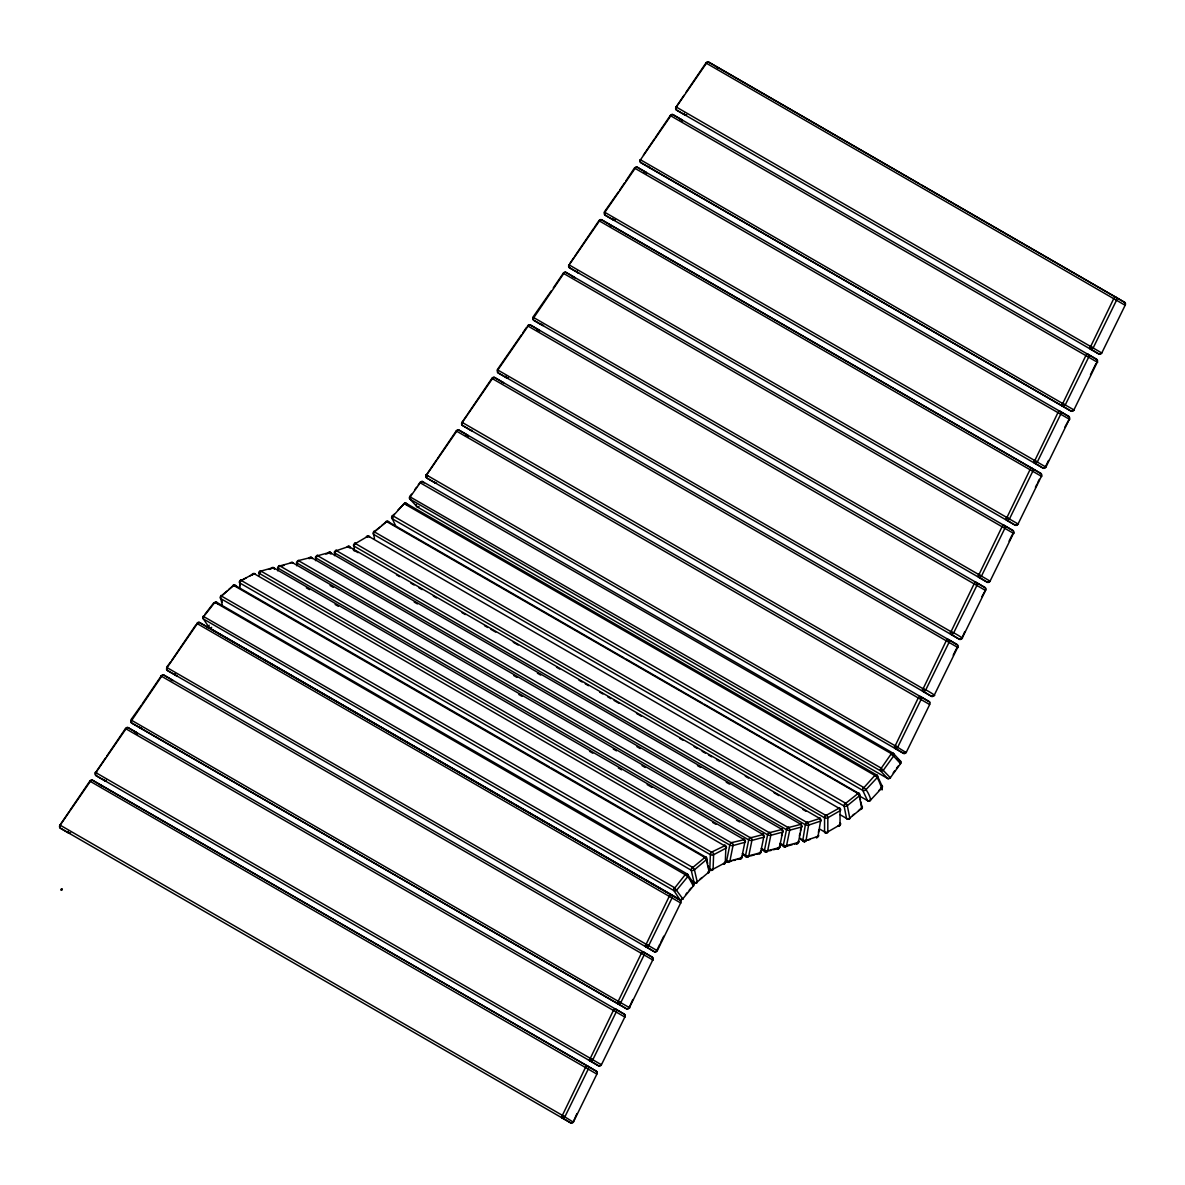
<?xml version="1.0" encoding="UTF-8"?>
<svg xmlns="http://www.w3.org/2000/svg" width="1185" height="1185" viewBox="0 0 1185 1185"><rect width="100%" height="100%" fill="white"/><g stroke="black" fill="none" stroke-linecap="round" stroke-linejoin="round"><path stroke-width="1.5" d="M354.137 550.877L354.137 546.167A2.311 1.333 0 0 1 354.137 544.285A2.311 1.333 60 0 1 355.767 543.352L368.328 535.975M826.197 815.591L354.952 543.293M214.796 602.424L204.101 616.082A2.311 1.333 -60 0 0 203.465 619L209.39 627.917L679.82 899.519A2.311 1.333 -60 0 0 682.042 898.971L683.049 899.193L674.532 887.683L203.257 616.318A2.311 1.807 -33.6 0 0 203.465 619L673.895 890.602L679.82 899.519A2.311 1.807 -33.6 0 0 682.871 898.719L693.566 885.713A2.311 1.807 -33.6 0 0 693.358 883.032L687.433 874.115L217.003 602.513A2.311 1.333 -60 0 0 214.781 603.061L213.774 602.839L205.035 614.156M712.037 852.504L240.792 580.206M404.441 503.24L393.183 515.831A2.311 1.333 -60 0 0 392.324 518.808L395.523 525.622M869.657 800.971L869.672 800.379A2.311 1.333 -60 0 1 867.538 800.63L859.54 796.009M807.281 822.701L336.036 550.447M731.782 843.083L260.537 570.844M750.697 837.928L279.438 565.689M769.583 832.833L298.339 560.594L311.27 557.38M788.484 827.722L317.224 555.484M233.919 585.064L222.01 595.67A2.311 0.992 49.6 0 0 220.751 596.336A2.311 1.6 -13 0 0 220.795 598.632L222.202 604.691M386.917 521.252L374.934 531.472A2.311 1.037 50.8 0 0 373.63 532.198A2.311 1.57 -11.2 0 0 373.675 534.435L374.49 538.568M695.98 883.106L695.995 882.618A2.311 0.992 49.6 0 0 697.254 881.936L709.134 871.834A2.311 1.6 -13 0 0 709.104 869.538L708.156 865.509M848.46 819.265L848.475 818.791A2.311 1.037 50.8 0 0 849.778 818.08L861.747 808.318A2.311 1.57 -11.2 0 0 861.717 806.081L860.903 801.949M239.74 586.042L239.918 581.242A2.311 1.392 62.2 0 1 241.621 580.265L254.153 573.525M239.74 587.849L239.918 583.05A2.311 1.274 2.1 0 1 239.918 581.242M711.726 870.412L711.385 870.101A2.311 1.333 -60 0 1 709.83 869.035L710.348 854.652A2.311 1.333 -60 0 1 712.052 851.867L725.131 845.586M711.4 870.442L711.385 870.101A2.311 1.392 62.2 0 0 713.089 869.123L713.607 854.726A2.311 1.392 62.2 0 0 712.052 851.867L711.696 852.459M562.031 1116.092L585.464 1067.492A2.311 1.333 -60 0 1 587.775 1066.174L596.381 1071.21A2.311 1.881 -59.6 0 1 596.944 1073.966L573.496 1121.854A2.311 1.881 -59.6 0 1 570.711 1122.906L60.346 828.182A2.311 1.881 -59.6 0 1 59.887 825.249L68.937 811.888M589.952 1059.049L613.386 1010.449A2.311 1.333 -60 0 1 615.696 1009.131L624.302 1014.167A2.311 1.881 -59.6 0 1 624.865 1016.937L601.417 1064.811A2.311 1.881 -59.6 0 1 598.632 1065.863L96.029 775.612A2.311 1.881 -59.6 0 1 95.555 772.679L105.598 757.852M617.874 1002.006L641.322 953.407A2.311 1.333 -60 0 1 643.618 952.088L652.224 957.139A2.311 1.881 -59.6 0 1 652.802 959.894L629.353 1007.768A2.311 1.881 -59.6 0 1 626.569 1008.82L131.698 723.043A2.311 1.881 -59.6 0 1 131.046 722.302M645.81 944.963L669.244 896.364A2.311 1.333 -60 0 1 671.539 895.045L680.146 900.096A2.311 1.333 -60 0 1 680.62 901.148M894.838 746.52L918.271 697.921A2.311 1.333 -60 0 1 920.582 696.602L929.188 701.639A2.311 1.333 -60 0 1 929.603 702.246M922.76 689.477L946.193 640.878A2.311 1.333 -60 0 1 948.504 639.559L957.11 644.596A2.311 1.881 -59.6 0 1 957.673 647.365L934.224 695.24A2.311 1.881 -59.6 0 1 931.44 696.291L462.431 425.445A2.311 1.881 -59.6 0 1 461.957 422.512L467.038 415.017M950.681 632.434L974.114 583.835A2.311 1.333 -60 0 1 976.425 582.516L985.031 587.567A2.311 1.881 -59.6 0 1 985.594 590.323L962.146 638.197A2.311 1.881 -59.6 0 1 959.361 639.248L498.115 372.875A2.311 1.881 -59.6 0 1 497.3 371.631M978.603 575.392L1002.036 526.792A2.311 1.333 -60 0 1 1004.347 525.473L1012.953 530.524A2.311 1.333 -60 0 1 1013.427 531.576M1006.524 518.363L1029.972 469.764A2.311 1.333 -60 0 1 1032.268 468.43L1040.874 473.482A2.311 1.881 -59.6 0 1 1041.437 476.237L1017.989 524.125A2.311 1.881 -59.6 0 1 1015.204 525.177L569.452 267.751A2.311 1.881 -59.6 0 1 568.978 264.818L1018.433 524.185L1017.515 523.859A2.311 1.333 -60 0 1 1015.204 525.177L1006.598 520.126A2.311 1.333 -60 0 1 1006.613 517.46L1009.487 518.897L1032.831 471.2A2.311 1.881 -59.6 0 0 1032.268 468.43L601.61 219.803A2.311 1.881 -59.6 0 0 598.929 220.677L594.944 226.542M1034.446 461.32L1057.894 412.721A2.311 1.333 -60 0 1 1060.19 411.402L1068.796 416.439A2.311 1.333 -60 0 1 1069.27 417.505M1062.382 404.278L1085.815 355.678A2.311 1.333 -60 0 1 1088.111 354.359L1096.717 359.396A2.311 1.881 -59.6 0 1 1097.295 362.151L1073.847 410.04A2.311 1.881 -59.6 0 1 1071.062 411.091L640.804 162.612A2.311 1.881 -59.6 0 1 640.33 159.679L1065.241 404.989L1088.689 357.115A2.311 1.881 -59.6 0 0 1088.111 354.359M1090.304 347.235L1113.737 298.635A2.311 1.333 -60 0 1 1116.033 297.316L1124.654 302.353A2.311 1.333 -60 0 1 1125.069 303.938M334.526 555.646L334.94 553.114A2.311 1.022 9.3 0 1 334.911 551.632A2.311 1.57 71.5 0 1 336.866 550.536L349.131 546.359M818.42 832.344L818.85 829.796M880.81 768.858L891.016 754.164A2.311 1.333 -60 0 1 893.283 753.319L900.245 760.888A2.311 1.852 -42.6 0 1 900.541 763.673L900.481 763.155M258.863 576.029L259.382 573.451A2.311 0.948 11.4 0 1 259.322 572.074A2.311 1.629 74.7 0 1 261.367 570.963L273.483 567.585M728.242 862.354L727.871 862.117A2.311 1.333 -60 0 1 726.701 860.488L729.812 845.053A2.311 1.333 -60 0 1 731.797 842.565L744.461 839.617M277.764 570.874L278.282 568.296A2.311 0.948 11.5 0 1 278.238 566.934A2.311 1.629 74.9 0 1 280.282 565.808L292.369 562.49M296.65 565.763L297.183 563.186A2.311 0.948 11.5 0 1 297.124 561.823A2.311 1.629 74.9 0 1 299.168 560.698A2.311 1.333 -60 0 0 297.183 563.186L767.613 834.788A2.311 0.948 11.5 0 0 770.813 835.306L782.618 832.107A2.311 0.948 11.5 0 0 782.559 830.744M315.551 560.653L316.069 558.076A2.311 1.333 -60 0 1 318.069 555.602L330.156 552.269M781.522 835.899L782.041 833.322M799.371 835.943L799.89 833.366M800.408 830.789L800.942 828.211M674.324 888.513L685.211 874.663A2.311 1.333 -60 0 1 687.433 874.115A2.311 1.807 -33.6 0 1 687.641 876.796C689.433 877.67 694.203 888.528 693.492 885.654M863.376 788.247L874.856 775.42A2.311 1.333 -60 0 1 877.004 775.183L881.788 785.403A2.311 1.333 -60 0 1 881.907 786.307M692.144 867.998L705.238 857.17M845.068 803.8L858.236 793.357M420.882 481.851L410.543 496.397A2.311 1.333 -60 0 0 410.128 499.255L417.105 506.825L887.535 778.426A2.311 1.333 -60 0 0 889.417 778.027M61.516 890.32L62.109 889.135L61.516 890.32M573.066 1122.328L576.917 1113.633M632.76 999.547L628.909 1008.242M656.786 950.459L659.897 944.104M660.682 942.519L663.793 936.15M953.199 655.216L956.325 648.862M964.783 631.575L961.702 638.671M981.906 596.588L985.683 589.893M1009.057 541.145L1012.168 534.776M1035.423 487.272L1036.979 484.102M1037.749 482.502L1039.319 479.333M1045.437 466.816L1048.547 460.447M1064.9 427.059L1069.462 418.764M1090.481 374.786L1095.932 363.662M684.071 95.23L676.013 107.109A2.311 1.881 -59.6 0 0 676.487 110.042L1098.984 354.048A2.311 1.881 -59.6 0 0 1101.769 352.997L1125.217 305.123A2.311 1.881 -59.6 0 0 1124.654 302.353L920.938 184.756M215.107 602.41L685.211 874.663L687.641 876.796L676.946 889.802A2.311 1.807 -33.6 0 1 673.895 890.602A2.311 1.333 -60 0 1 674.532 887.683L674.65 888.498M61.472 888.794L60.731 889.817M170.981 661.511L166.641 667.185L167.381 667.822L645.884 944.075A2.311 1.333 -60 0 0 645.884 946.741A2.311 1.881 -59.6 0 0 648.669 945.689L672.117 897.8A2.311 1.881 -59.6 0 0 671.539 895.045L199.524 622.525A2.311 1.881 -59.6 0 0 196.843 623.414L680.857 903.044M160.804 675.835L653.098 960.146L652.224 959.806A2.311 1.333 -60 0 0 652.224 957.139L163.856 675.094A2.311 1.333 -60 0 0 161.545 676.413L131.713 720.376A2.311 1.333 -60 0 0 131.698 723.043L617.948 1003.784A2.311 1.881 -59.6 0 0 620.733 1002.732L644.181 954.843A2.311 1.881 -59.6 0 0 643.618 952.088M97.096 773.346L95.289 772.324L590.041 1058.161A2.311 1.333 -60 0 0 590.026 1060.827A2.311 1.881 -59.6 0 0 592.811 1059.775L616.259 1011.886A2.311 1.881 -59.6 0 0 615.696 1009.131M59.991 825.071L562.12 1115.203A2.311 1.333 -60 0 0 562.105 1117.855A2.311 1.881 -59.6 0 0 564.889 1116.803L588.338 1068.929A2.311 1.881 -59.6 0 0 587.775 1066.174L92.504 780.234A2.311 1.881 -59.6 0 0 89.823 781.108L596.781 1074.054M166.537 668.666A2.311 1.881 -59.6 0 0 167.381 670.473L654.49 951.792A2.311 1.881 -59.6 0 0 657.275 950.74L680.723 902.851A2.311 1.881 -59.6 0 0 680.146 900.096L199.524 622.525A2.311 1.333 -60 0 0 197.214 623.843L166.715 668.147M676.117 106.946L1090.378 346.346A2.311 1.333 -60 0 0 1090.378 349.012A2.311 1.881 -59.6 0 0 1093.162 347.96L1116.611 300.072A2.311 1.881 -59.6 0 0 1116.033 297.316L708.63 62.094A2.311 1.881 -59.6 0 0 705.949 62.983L686.056 92.297M618.688 191.555L604.394 211.893L605.135 212.515L1034.535 460.417A2.311 1.333 -60 0 0 1034.52 463.083A2.311 1.881 -59.6 0 0 1037.305 462.031L1060.753 414.158A2.311 1.881 -59.6 0 0 1060.19 411.402M551.321 290.829L533.043 317.017L533.798 317.639L978.692 574.503A2.311 1.333 -60 0 0 978.677 577.169A2.311 1.881 -59.6 0 0 981.461 576.117L1004.91 528.229A2.311 1.881 -59.6 0 0 1004.347 525.473M521.607 334.6L497.374 369.587L498.115 370.209L950.77 631.546A2.311 1.333 -60 0 0 950.755 634.212A2.311 1.881 -59.6 0 0 953.54 633.16L976.988 585.271A2.311 1.881 -59.6 0 0 976.425 582.516M462.076 422.334L922.848 688.589A2.311 1.333 -60 0 0 922.834 691.255A2.311 1.881 -59.6 0 0 925.618 690.203L949.067 642.314A2.311 1.881 -59.6 0 0 948.504 639.559M604.765 212.085L604.661 212.248A2.311 1.881 -59.6 0 0 605.135 215.181L1043.141 468.134A2.311 1.881 -59.6 0 0 1045.925 467.083L1069.374 419.194A2.311 1.881 -59.6 0 0 1068.796 416.439L637.278 167.233A2.311 1.881 -59.6 0 0 635.101 167.559M427.829 475.748L426.022 474.726L894.912 745.632A2.311 1.333 -60 0 0 894.912 748.298A2.311 1.881 -59.6 0 0 897.697 747.231L921.145 699.357A2.311 1.881 -59.6 0 0 920.582 696.602M436.347 460.254L426.289 475.081A2.311 1.881 -59.6 0 0 426.763 478.014L903.518 753.334A2.311 1.881 -59.6 0 0 906.303 752.282L929.751 704.408A2.311 1.881 -59.6 0 0 929.188 701.639L458.906 430.066A2.311 1.881 -59.6 0 0 456.225 430.94L437.339 458.788M825.856 815.561L839.291 808.051M404.766 503.225L397.819 510.246M497.744 369.779L497.641 369.942A2.311 1.881 -59.6 0 0 497.389 370.49M533.413 317.21L533.309 317.373A2.311 1.881 -59.6 0 0 533.783 320.305L542.389 325.357A2.311 1.333 -60 0 0 543.545 325.253M69.93 810.422L89.823 781.108M106.606 756.385L125.491 728.553A2.311 1.881 -59.6 0 1 128.173 727.664L624.302 1014.167A2.311 1.333 -60 0 1 624.554 1016.3M141.282 705.282L130.957 719.754L131.713 720.376L620.733 1002.732M142.274 703.831L161.175 675.983A2.311 1.881 -59.6 0 1 163.856 675.094L172.462 680.146A2.311 1.333 -60 0 1 172.877 680.738M171.973 660.045L195.851 624.88M468.031 413.55L491.908 378.37A2.311 1.881 -59.6 0 1 494.589 377.497L957.11 644.596A2.311 1.333 -60 0 1 957.095 647.262L958.013 647.588L491.908 378.37M522.6 333.133L526.584 327.282M553.306 287.896L563.26 273.246A2.311 1.881 -59.6 0 1 565.926 272.357L1012.953 530.524A2.311 1.881 -59.6 0 1 1013.516 533.28L990.067 581.168A2.311 1.881 -59.6 0 1 987.283 582.22L533.783 320.305A2.311 1.333 -60 0 1 533.798 317.639L563.63 273.676A2.311 1.333 -60 0 1 565.926 272.357L574.547 277.409A2.311 1.333 -60 0 1 574.962 278.016M570.089 263.174L574.058 257.323M575.051 255.856L593.952 228.009M619.681 190.089L624.658 182.771M625.65 181.305L634.434 168.018L1069.714 419.431L1068.796 419.105M643.425 155.117L654.357 139M655.349 137.534L670.28 115.552A2.311 1.881 -59.6 0 1 672.962 114.664L1096.717 359.396A2.311 1.333 -60 0 1 1096.717 362.062L1097.636 362.388L670.28 115.552M234.26 585.064L233.904 585.568A2.311 0.992 49.6 0 0 232.645 586.234L228.69 589.612M409.551 496.974A2.311 1.852 -42.6 0 1 409.847 496.471L411.521 494.16M414.868 489.553L416.542 487.242M418.216 484.932L419.89 482.621A2.311 1.852 -42.6 0 1 422.852 481.717L893.283 753.319A2.311 1.852 -42.6 0 1 893.564 756.104L900.541 763.673L890.498 777.523A2.311 1.852 -42.6 0 1 887.535 778.426L880.559 770.857L410.128 499.255A2.311 1.852 -42.6 0 1 409.388 497.507M893.149 772.976L894.823 770.665M896.497 768.354L898.171 766.043M806.941 822.627L820.109 818.391M387.258 521.252L386.902 521.726A2.311 1.037 50.8 0 0 385.599 522.437L381.614 525.696M731.456 843.009L731.797 842.565A2.311 1.629 74.7 0 1 733.011 845.557L729.916 860.991A2.311 1.629 74.7 0 1 727.871 862.117L727.916 862.324M750.357 837.854L763.347 834.507M769.258 832.744L782.248 829.411M788.144 827.634L801.134 824.301M685.597 894.631L687.374 892.468M689.166 890.29L690.944 888.128M598.929 220.677L1041.748 476.488L1041.422 475.526M1013.501 532.569L1013.827 533.531L563.26 273.246M394.072 514.26L392.191 516.26A2.311 1.748 -25.1 0 0 392.324 518.808L862.754 790.395L867.538 800.63A2.311 1.748 -25.1 0 0 870.664 799.964L881.907 787.951A2.311 1.748 -25.1 0 0 881.788 785.403M879.048 790.365L880.914 788.366A2.311 1.333 -60 0 0 881.581 787.388M222.736 594.663L226.705 591.285M699.965 879.24L701.935 877.552M375.63 530.569L379.615 527.31M852.474 815.532L854.459 813.917M858.458 810.658L861.228 808.585M392.99 517.963L392.457 515.549L863.613 787.433A2.311 1.333 -60 0 0 862.754 790.395A2.311 1.748 -25.1 0 0 865.879 789.743L877.122 777.73A2.311 1.748 -25.1 0 0 877.004 775.183L406.574 503.581A2.311 1.333 -60 0 0 404.426 503.818L874.856 775.42C879.7 777.923 883.477 796.039 881.64 787.832M708.66 872.042L707.889 872.501A2.311 1.333 -60 0 0 708.63 871.612M840.047 810.733A2.311 1.333 60 0 0 838.417 807.903A2.311 1.333 -60 0 1 840.047 808.851A2.311 1.333 0 0 1 840.047 810.733L827.826 817.769A2.311 1.333 0 0 1 824.567 817.769L354.137 546.167A2.311 1.333 -60 0 1 355.767 543.352L354.893 543.485M241.947 580.176L246.021 578.013M250.094 575.866L252.124 574.799A2.311 1.392 62.2 0 1 253.827 573.821A2.311 1.333 -60 0 1 255.205 574.029M711.385 870.101L725.294 862.665A2.311 1.274 2.1 0 0 725.887 861.451M675.82 107.716L706.319 63.412A2.311 1.333 -60 0 1 708.63 62.094L919.367 183.838M640.152 160.286L670.651 115.982A2.311 1.333 -60 0 1 672.962 114.664L681.568 119.715A2.311 1.333 -60 0 1 681.982 121.285M604.468 212.856L634.982 168.551A2.311 1.333 -60 0 1 637.278 167.233L645.884 172.269A2.311 1.333 -60 0 1 646.299 173.854M568.8 265.41L599.299 221.121A2.311 1.333 -60 0 1 601.61 219.803L1040.874 473.482A2.311 1.333 -60 0 1 1041.126 475.615M497.448 370.549L527.962 326.245A2.311 1.333 -60 0 1 530.258 324.927L985.031 587.567A2.311 1.333 -60 0 1 985.283 589.686M461.78 423.119L492.279 378.815A2.311 1.333 -60 0 1 494.589 377.497L503.195 382.533A2.311 1.333 -60 0 1 503.61 383.14M426.111 475.674L456.61 431.384A2.311 1.333 -60 0 1 458.906 430.066L467.512 435.102A2.311 1.333 -60 0 1 467.942 436.687M95.363 773.287L125.877 728.982A2.311 1.333 -60 0 1 128.173 727.664L136.779 732.7A2.311 1.333 -60 0 1 137.193 734.285M59.694 825.841L90.193 781.552A2.311 1.333 -60 0 1 92.504 780.234L596.381 1071.21A2.311 1.333 -60 0 1 596.633 1073.343M1013.605 532.85L1012.938 533.191A2.311 1.333 -60 0 0 1013.205 532.643M210.797 627.754L211.611 627.369A2.311 1.333 -60 0 1 209.39 627.917A2.311 1.807 -33.6 0 1 209.182 625.236M409.817 496.722L880.973 767.999L890.483 777.923M839.217 825.441L838.402 825.782A2.311 1.333 -60 0 0 838.832 825.471M203.331 616.378L203.376 616.096M724.42 863.332L723.591 863.658A2.311 1.333 -60 0 0 724.02 863.361M392.398 516.127L393.183 515.831L392.442 515.845M880.914 788.366L881.714 788.084M806.111 840.802L804.126 841.469L800.912 839.617M808.111 840.135L810.096 839.469M221.165 595.907L692.44 867.272A2.311 0.992 49.6 0 1 694.44 869.82L697.254 881.936A2.311 1.6 -13 0 1 694.04 882.336L690.84 880.499M708.734 872.279L707.889 872.501A2.311 0.992 49.6 0 0 709.134 871.834L706.334 859.717A2.311 1.6 -13 0 0 706.29 857.436L551.084 767.821M259.322 572.074L261.293 571.54M269.173 569.378L271.143 568.844M729.841 861.569L731.812 861.036M733.782 860.503L735.752 859.954M737.722 859.421L740.506 858.71M282.163 565.867L284.133 565.334M325.86 554.062L327.83 553.528M748.698 856.444L746.728 856.977L743.528 855.126M750.668 855.911L754.608 854.844M756.578 854.311L758.533 853.778A2.311 1.629 74.9 0 0 760.592 852.667L763.732 837.217A2.311 0.948 11.5 0 0 763.673 835.855M767.599 851.334L765.628 851.867L762.429 850.015M769.554 850.8L771.524 850.267M773.494 849.749L778.264 848.504M786.485 846.238L792.395 844.638M794.365 844.105L797.149 843.409M374.09 531.709L845.364 803.074A2.311 1.037 50.8 0 1 847.319 805.667L849.778 818.08A2.311 1.57 -11.2 0 1 846.549 818.435L840.15 814.732M861.48 807.637A2.311 1.333 -60 0 1 860.443 809.044L861.302 808.807M816.909 837.247L816.08 837.454A2.311 1.57 71.5 0 0 818.035 836.358A2.311 1.022 9.3 0 0 818.376 835.144M891.89 753.986L419.89 482.621M839.291 825.634L838.402 825.782A2.311 1.333 60 0 0 840.032 824.834L840.047 808.851L367.987 535.931M686.1 874.545L685.211 874.663L686.056 874.826M240.733 580.383L241.621 580.265A2.311 1.333 -60 0 0 239.918 583.05L710.348 854.652A2.311 1.274 2.1 0 0 713.607 854.726L725.812 848.282A2.311 1.274 2.1 0 0 725.812 846.475A2.311 1.333 -60 0 0 724.257 845.409A2.311 1.392 62.2 0 1 725.812 848.282L725.294 862.665A2.311 1.392 62.2 0 1 723.591 863.658L724.479 863.524M875.759 775.346L874.856 775.42L875.7 775.627M335.962 550.581L336.866 550.536A2.311 1.333 -60 0 0 334.94 553.114L805.37 824.716A2.311 1.022 9.3 0 0 808.585 825.115L820.553 821.101A2.311 1.022 9.3 0 0 820.509 819.635A2.311 1.333 -60 0 0 819.25 818.139L348.82 546.537A2.311 1.57 71.5 0 0 347.249 546.729M816.969 837.41L816.08 837.454A2.311 1.333 -60 0 0 816.495 837.247M260.478 570.977L261.367 570.963A2.311 1.333 -60 0 0 259.382 573.451L729.812 845.053A2.311 0.948 11.4 0 0 733.011 845.557L744.832 842.328A2.311 0.948 11.4 0 0 744.787 840.95A2.311 1.333 -60 0 0 743.617 839.321L273.142 567.511M740.521 858.384A2.311 1.333 -60 0 1 739.692 858.873L740.581 858.858M409.847 496.411L411.002 497.73M317.165 555.617L318.069 555.602A2.311 1.629 74.9 0 0 316.188 556.209M279.379 565.823L280.282 565.808A2.311 1.333 -60 0 0 278.282 568.296L748.713 839.898A2.311 0.948 11.5 0 0 751.912 840.402L763.732 837.217A2.311 1.629 74.9 0 0 762.518 834.21L292.043 562.401M797.164 843.083A2.311 1.333 -60 0 1 796.32 843.572L797.224 843.557M778.663 847.779A2.311 1.333 -60 0 1 777.434 848.682L778.338 848.667M675.835 107.391L676.487 107.376A2.311 1.333 -60 0 0 676.487 110.042L685.093 115.093A2.311 1.333 -60 0 0 686.663 114.678M640.152 159.96L640.818 159.945A2.311 1.333 -60 0 0 640.804 162.612L1071.062 411.091A2.311 1.333 -60 0 0 1072.632 410.677M604.483 212.53L605.135 212.515A2.311 1.333 -60 0 0 605.135 215.181L613.741 220.217A2.311 1.333 -60 0 0 615.311 219.817M568.815 265.084L569.467 265.084A2.311 1.333 -60 0 0 569.452 267.751L578.073 272.787A2.311 1.333 -60 0 0 578.798 272.861M497.463 370.224L498.115 370.209A2.311 1.333 -60 0 0 498.115 372.875L506.721 377.926A2.311 1.333 -60 0 0 508.291 377.511M461.78 422.793L462.446 422.778A2.311 1.333 -60 0 0 462.431 425.445L471.037 430.481A2.311 1.333 -60 0 0 472.193 430.377M426.111 475.348L426.778 475.348A2.311 1.333 -60 0 0 426.763 478.014L435.369 483.05A2.311 1.333 -60 0 0 436.524 482.947M166.73 667.822L167.381 667.822A2.311 1.333 -60 0 0 167.381 670.473L175.987 675.524A2.311 1.333 -60 0 0 177.128 675.42M95.378 772.961L96.029 772.946A2.311 1.333 -60 0 0 96.029 775.612L104.635 780.648A2.311 1.333 -60 0 0 106.206 780.248M59.709 825.515L60.361 825.515A2.311 1.333 -60 0 0 60.346 828.182L68.967 833.218A2.311 1.333 -60 0 0 70.537 832.803M221.225 595.655L222.01 595.67A2.311 1.333 -60 0 0 220.795 598.632L691.225 870.234A2.311 1.6 -13 0 0 694.44 869.82L706.334 859.717A2.311 0.992 49.6 0 0 704.334 857.155L233.904 585.568A2.311 1.333 -60 0 1 235.859 585.834L549.484 766.902M374.149 531.458L374.934 531.472A2.311 1.333 -60 0 0 373.675 534.435L844.09 806.037A2.311 1.57 -11.2 0 0 847.319 805.667L859.288 795.92A2.311 1.57 -11.2 0 0 859.258 793.683L704.053 704.068M891.861 754.297L891.016 754.164L893.564 756.104L883.536 769.954A2.311 1.852 -42.6 0 1 880.559 770.857A2.311 1.333 -60 0 1 880.973 767.999L881.122 768.828M624.999 1017.13L125.491 728.553M705.164 857.422L704.334 857.155A2.311 1.333 -60 0 1 706.29 857.436M858.162 793.594L386.902 521.726A2.311 1.333 -60 0 1 388.828 522.081L624.036 657.882M1125.039 305.197L705.949 62.983M1101.769 352.997L1090.378 346.346L1090.6 347.19M989.993 581.065L978.692 574.503L978.899 575.347M985.431 590.397L527.577 325.816A2.311 1.881 -59.6 0 1 530.258 324.927L538.864 329.978A2.311 1.333 -60 0 1 539.338 331.03M929.588 704.482L456.225 430.94M657.201 950.637L645.884 944.075L646.106 944.919M601.343 1064.722L590.041 1058.161L590.249 1059.005M838.417 807.903L839.232 808.244M1073.017 410.262A2.311 1.333 -60 0 0 1073.358 409.773L1074.277 410.099L1062.456 403.389A2.311 1.333 -60 0 0 1062.456 406.055A2.311 1.881 -59.6 0 0 1065.241 404.989M933.01 695.876A2.311 1.333 -60 0 0 933.75 694.973C938.12 697.284 922.982 687.226 923.056 689.433M906.14 752.593L894.912 745.632L895.134 746.476M573.333 1122.165L562.12 1115.203L562.327 1116.048M724.257 845.409L725.057 845.764M1034.757 461.261L1034.535 460.417L1045.925 467.083M950.977 632.39C950.888 630.183 966.086 640.241 961.672 637.93A2.311 1.333 -60 0 1 959.361 639.248L950.755 634.212M617.963 1001.118L629.783 1007.828L628.865 1007.502A2.311 1.333 -60 0 1 626.569 1008.82L617.948 1003.784A2.311 1.333 -60 0 1 617.963 1001.118L618.185 1001.962M1073.403 410.514L1074.203 410.247M1017.841 524.422L1017.56 524.6M933.78 695.713L934.58 695.447M905.814 752.016L906.377 752.297M629.413 1007.783L629.191 1008.079M573.022 1121.588L573.496 1121.854M820.035 818.539L819.25 818.139A2.311 1.57 71.5 0 1 820.553 821.101L818.035 836.358L806.081 840.372A2.311 1.57 71.5 0 1 804.126 841.469L804.156 841.706M801.075 824.434L329.874 552.403A2.311 1.629 74.9 0 0 328.26 552.625M782.189 829.53L310.929 557.291M763.288 834.64L762.518 834.21A2.311 1.333 -60 0 1 763.673 834.877M744.387 839.75L743.617 839.321A2.311 1.629 74.7 0 1 744.832 842.328L741.721 857.762A2.311 1.629 74.7 0 1 739.692 858.873M1074.173 410.247L1073.358 409.773M934.402 695.358L933.75 694.973M962.057 638.152L961.983 638.508M897.045 759.037L900.245 760.888A2.311 1.333 -60 0 1 900.156 763.229M625.636 658.801L702.453 703.149M353.293 549.884L358.092 552.654M396.486 574.829L399.686 576.665M410.884 583.139L414.083 584.99M418.897 587.76L422.097 589.597M433.295 596.07L436.495 597.921M462.091 612.704L465.29 614.541M484.487 625.636L487.702 627.487M490.901 629.324L495.7 632.094M513.298 642.255L518.097 645.025M556.506 667.199L559.705 669.051M578.902 680.131L582.102 681.982M585.301 683.834L588.501 685.685M599.699 692.144L602.898 693.995M607.698 696.765L610.897 698.617M614.097 700.453L618.896 703.238M636.508 713.4L641.307 716.17M679.701 738.344L682.901 740.181M694.114 746.654L697.313 748.505M702.112 751.275L705.312 753.112M708.511 754.963L711.711 756.815M716.51 759.585L719.71 761.437M745.306 776.219L748.505 778.056M774.116 792.839L778.915 795.609M802.912 809.474L806.111 811.325M819.753 829.115L824.582 831.9A2.311 1.333 -60 0 0 826.182 832.818L826.523 833.159M414.232 602.084L417.431 603.92M537.442 673.213L540.641 675.05M697.447 765.584L700.646 767.436M726.257 782.219L729.456 784.07M799.653 838.121L802.852 839.972A2.311 1.333 -60 0 0 804.126 841.469L804.482 841.72M513.757 675.539L516.956 677.39M636.952 746.683L640.152 748.52M780.16 843.276L783.359 845.127A2.311 0.948 11.5 0 0 786.559 845.646L798.379 842.446L801.519 826.997A2.311 0.948 11.5 0 0 801.83 825.901M779.715 843.987L784.9 847.008M330.052 585.494L333.252 587.345M518.852 694.514L522.052 696.35M613.267 749.009L616.467 750.86M642.063 765.643L645.262 767.495M736.477 820.138L739.677 821.99M761.274 848.386L764.473 850.237A2.311 0.948 11.5 0 0 767.673 850.756L779.478 847.556L782.618 832.107A2.311 1.629 74.9 0 0 781.404 829.115A2.311 1.333 -60 0 1 782.618 830.226M306.352 587.819L309.552 589.671M335.148 604.454L338.362 606.305M589.567 751.334L592.767 753.186M618.377 767.969L621.577 769.82M647.173 784.603L651.972 787.373M712.777 822.479L715.977 824.316M742.373 853.496L745.572 855.348A2.311 0.948 11.5 0 0 748.772 855.851L760.592 852.667A2.311 0.948 11.5 0 0 760.533 851.304A2.311 1.333 -60 0 1 758.963 853.6M725.812 846.475L253.812 573.481M1090.378 346.346L1093.162 347.96M1034.535 460.417L1037.305 462.031M978.692 574.503L981.461 576.117M950.77 631.546L953.54 633.16M922.848 688.589L925.618 690.203M894.912 745.632L897.697 747.231M645.884 944.075L648.669 945.689M590.041 1058.161L592.811 1059.775M562.12 1115.203L564.889 1116.803M1090.378 349.012L1098.984 354.048A2.311 1.333 -60 0 0 1100.554 353.634M1034.52 463.083L1043.141 468.134A2.311 1.333 -60 0 0 1045.096 467.305M978.677 577.169L987.283 582.22A2.311 1.333 -60 0 0 989.253 581.391M922.834 691.255L931.44 696.291A2.311 1.333 -60 0 0 932.595 696.188M461.957 422.512L463.394 423.356M894.912 748.298L903.518 753.334A2.311 1.333 -60 0 0 905.088 752.919M426.289 475.081L427.726 475.911M645.884 946.741L654.49 951.792A2.311 1.333 -60 0 0 656.446 950.962M590.026 1060.827L598.632 1065.863A2.311 1.333 -60 0 0 599.373 1065.937M95.555 772.679L96.992 773.524M562.105 1117.855L570.711 1122.906A2.311 1.333 -60 0 0 571.866 1122.802M765.999 852.104L765.628 851.867A2.311 1.333 -60 0 1 764.473 850.237L767.613 834.788A2.311 1.333 -60 0 1 769.598 832.3A2.311 1.629 74.9 0 1 770.813 835.306L767.673 850.756A2.311 1.629 74.9 0 1 765.628 851.867L765.673 852.089M747.113 857.214L746.728 856.977A2.311 1.333 -60 0 1 745.572 855.348L748.713 839.898A2.311 1.333 -60 0 1 750.712 837.41A2.311 1.629 74.9 0 1 751.912 840.402L748.772 855.851A2.311 1.629 74.9 0 1 746.728 856.977L746.772 857.185M424.008 482.976L422.852 481.717A2.311 1.333 -60 0 0 420.586 482.562L420.571 481.88M848.801 819.19L848.475 818.791A2.311 1.333 -60 0 1 846.549 818.435L844.09 806.037A2.311 1.333 -60 0 1 845.364 803.074L845.394 803.815M696.306 883.018L695.995 882.618A2.311 1.333 -60 0 1 694.04 882.336L691.225 870.234A2.311 1.333 -60 0 1 692.44 867.272L692.484 868.012M869.983 800.853C872.545 800.66 865.879 787.003 863.702 788.232M217.981 604.009L217.003 602.513A2.311 1.807 -33.6 0 0 213.952 603.313M600.217 1065.448A2.311 1.333 -60 0 0 600.943 1064.545L601.254 1065.122M407.373 505.284L406.574 503.581A2.311 1.748 -25.1 0 0 403.448 504.247M1062.456 403.389L1062.678 404.233M1006.613 517.46L1006.82 518.304M706.764 859.451L707.697 863.48M221.684 600.38L222.158 602.395M784.514 846.757A2.311 1.629 74.9 0 0 786.559 845.646L789.699 830.196A2.311 1.629 74.9 0 0 788.499 827.189A2.311 1.333 -60 0 0 786.499 829.678L783.359 845.127A2.311 1.333 -60 0 0 784.514 846.757L784.559 846.979M329.83 552.195L329.874 552.403A2.311 1.333 -60 0 1 331.03 554.032A2.311 0.948 11.5 0 0 330.008 553.632M859.673 795.742L860.488 799.89M348.79 546.285L348.82 546.537A2.311 1.333 -60 0 1 350.079 548.033A2.311 1.022 9.3 0 0 349.057 547.633M989.594 580.887L989.638 581.642M600.943 1064.545L600.988 1065.285M826.182 833.188L826.182 832.818A2.311 1.333 60 0 0 827.811 831.885L840.032 824.834A2.311 1.333 0 0 0 840.032 822.968A2.311 1.333 -60 0 1 839.558 824.567M252.124 574.799A2.311 1.274 2.1 0 1 253.16 574.488M713.089 869.123A2.311 1.274 2.1 0 1 709.83 869.035M725.042 861.939A2.311 1.333 -60 0 1 724.761 862.487M1009.383 519.074A2.311 1.881 -59.6 0 1 1006.598 520.126M578.073 272.787A2.311 1.881 -59.6 0 1 577.228 270.98M609.786 224.676A2.311 1.881 -59.6 0 1 610.216 224.839A2.311 1.333 -60 0 1 610.69 225.905M860.443 809.044A2.311 1.037 50.8 0 0 861.747 808.318L859.288 795.92A2.311 1.037 50.8 0 0 857.333 793.328A2.311 1.333 -60 0 1 859.258 793.683M861.717 806.081A2.311 1.333 -60 0 1 861.747 806.555M386.621 521.918A2.311 1.57 -11.2 0 1 388.828 522.081M435.369 483.05A2.311 1.881 -59.6 0 1 434.554 481.806M465.201 435.562A2.311 1.881 -59.6 0 1 467.512 435.102M777.434 848.682A2.311 1.629 74.9 0 0 779.478 847.556A2.311 0.948 11.5 0 0 779.419 846.194A2.311 1.333 -60 0 1 779.271 846.742M309.937 558.535A2.311 0.948 11.5 0 0 308.93 558.624A2.311 1.629 74.9 0 1 310.988 557.513A2.311 1.333 -60 0 1 312.188 558.624M685.093 115.093A2.311 1.881 -59.6 0 1 684.426 114.353M684.278 113.849A2.311 1.881 -59.6 0 1 684.249 113.286M716.318 66.938A2.311 1.881 -59.6 0 1 717.236 67.145A2.311 1.333 -60 0 1 717.71 68.197M68.967 833.218A2.311 1.881 -59.6 0 1 68.3 832.477M68.152 831.974A2.311 1.881 -59.6 0 1 68.123 831.411M100.192 785.062A2.311 1.881 -59.6 0 1 101.11 785.27A2.311 1.333 -60 0 1 101.584 786.336M233.119 585.923A2.311 1.6 -13 0 1 235.859 585.834M542.389 325.357A2.311 1.881 -59.6 0 1 541.575 324.112M573.14 277.29A2.311 1.881 -59.6 0 1 574.547 277.409M367.987 536.849A2.311 1.333 0 0 0 366.358 537.249A2.311 1.333 60 0 1 367.987 536.301A2.311 1.333 -60 0 1 369.616 537.249A2.311 1.333 0 0 0 369.142 537.027M175.987 675.524A2.311 1.881 -59.6 0 1 175.143 673.717M208.13 627.576A2.311 1.333 -60 0 1 208.545 628.183M206.723 627.457A2.311 1.881 -59.6 0 1 207.701 627.398M293.243 563.275A2.311 1.333 -60 0 0 292.088 562.623A2.311 1.629 74.9 0 0 290.206 563.231M648.595 166.404A2.311 1.881 -59.6 0 0 649.41 167.663A2.311 1.333 -60 0 0 650.135 167.722M679.686 119.818A2.311 1.881 -59.6 0 1 681.568 119.715M416.527 504.543A2.311 1.852 -42.6 0 0 417.105 506.825A2.311 1.333 -60 0 0 418.986 506.425M693.358 883.032A2.311 1.333 -60 0 1 693.492 884.38M506.721 377.926A2.311 1.881 -59.6 0 1 505.891 376.104M536.983 330.082A2.311 1.881 -59.6 0 1 538.864 329.978M817.62 835.973A2.311 1.333 -60 0 1 816.924 836.921M130.883 721.798A2.311 1.881 -59.6 0 1 130.987 720.658M139.489 726.835A2.311 1.881 -59.6 0 0 140.304 728.094A2.311 1.333 -60 0 0 141.459 727.975M171.055 680.027A2.311 1.881 -59.6 0 1 172.462 680.146M274.357 569.348A2.311 1.333 -60 0 0 273.187 567.719A2.311 1.629 74.7 0 0 271.306 568.341M726.701 860.488A2.311 0.948 11.4 0 0 729.916 860.991L741.721 857.762A2.311 0.948 11.4 0 0 741.677 856.385A2.311 1.333 -60 0 1 741.262 857.481M613.741 220.217A2.311 1.881 -59.6 0 1 612.912 218.41M644.003 172.388A2.311 1.881 -59.6 0 1 645.884 172.269M471.037 430.481A2.311 1.881 -59.6 0 1 470.386 429.755M501.788 382.429A2.311 1.881 -59.6 0 1 503.195 382.533M796.32 843.572A2.311 1.629 74.9 0 0 798.379 842.446A2.311 0.948 11.5 0 0 798.32 841.083A2.311 1.333 -60 0 1 798.157 841.631M801.519 825.115A2.311 1.333 -60 0 0 800.305 824.005A2.311 1.629 74.9 0 1 801.519 826.997L789.699 830.196A2.311 0.948 11.5 0 1 786.499 829.678L316.069 558.076A2.311 0.948 11.5 0 1 315.669 556.861M104.635 780.648A2.311 1.881 -59.6 0 1 103.821 779.404M134.897 732.819A2.311 1.881 -59.6 0 1 136.779 732.7M824.567 817.769L824.553 831.885A2.311 1.333 0 0 0 827.811 831.885L827.826 817.769A2.311 1.333 60 0 0 826.197 814.939A2.311 1.333 -60 0 0 824.567 817.769M805.37 824.716L802.852 839.972A2.311 1.022 9.3 0 0 806.081 840.372L808.585 825.115A2.311 1.57 71.5 0 0 807.296 822.138A2.311 1.333 -60 0 0 805.37 824.716"/></g></svg>
